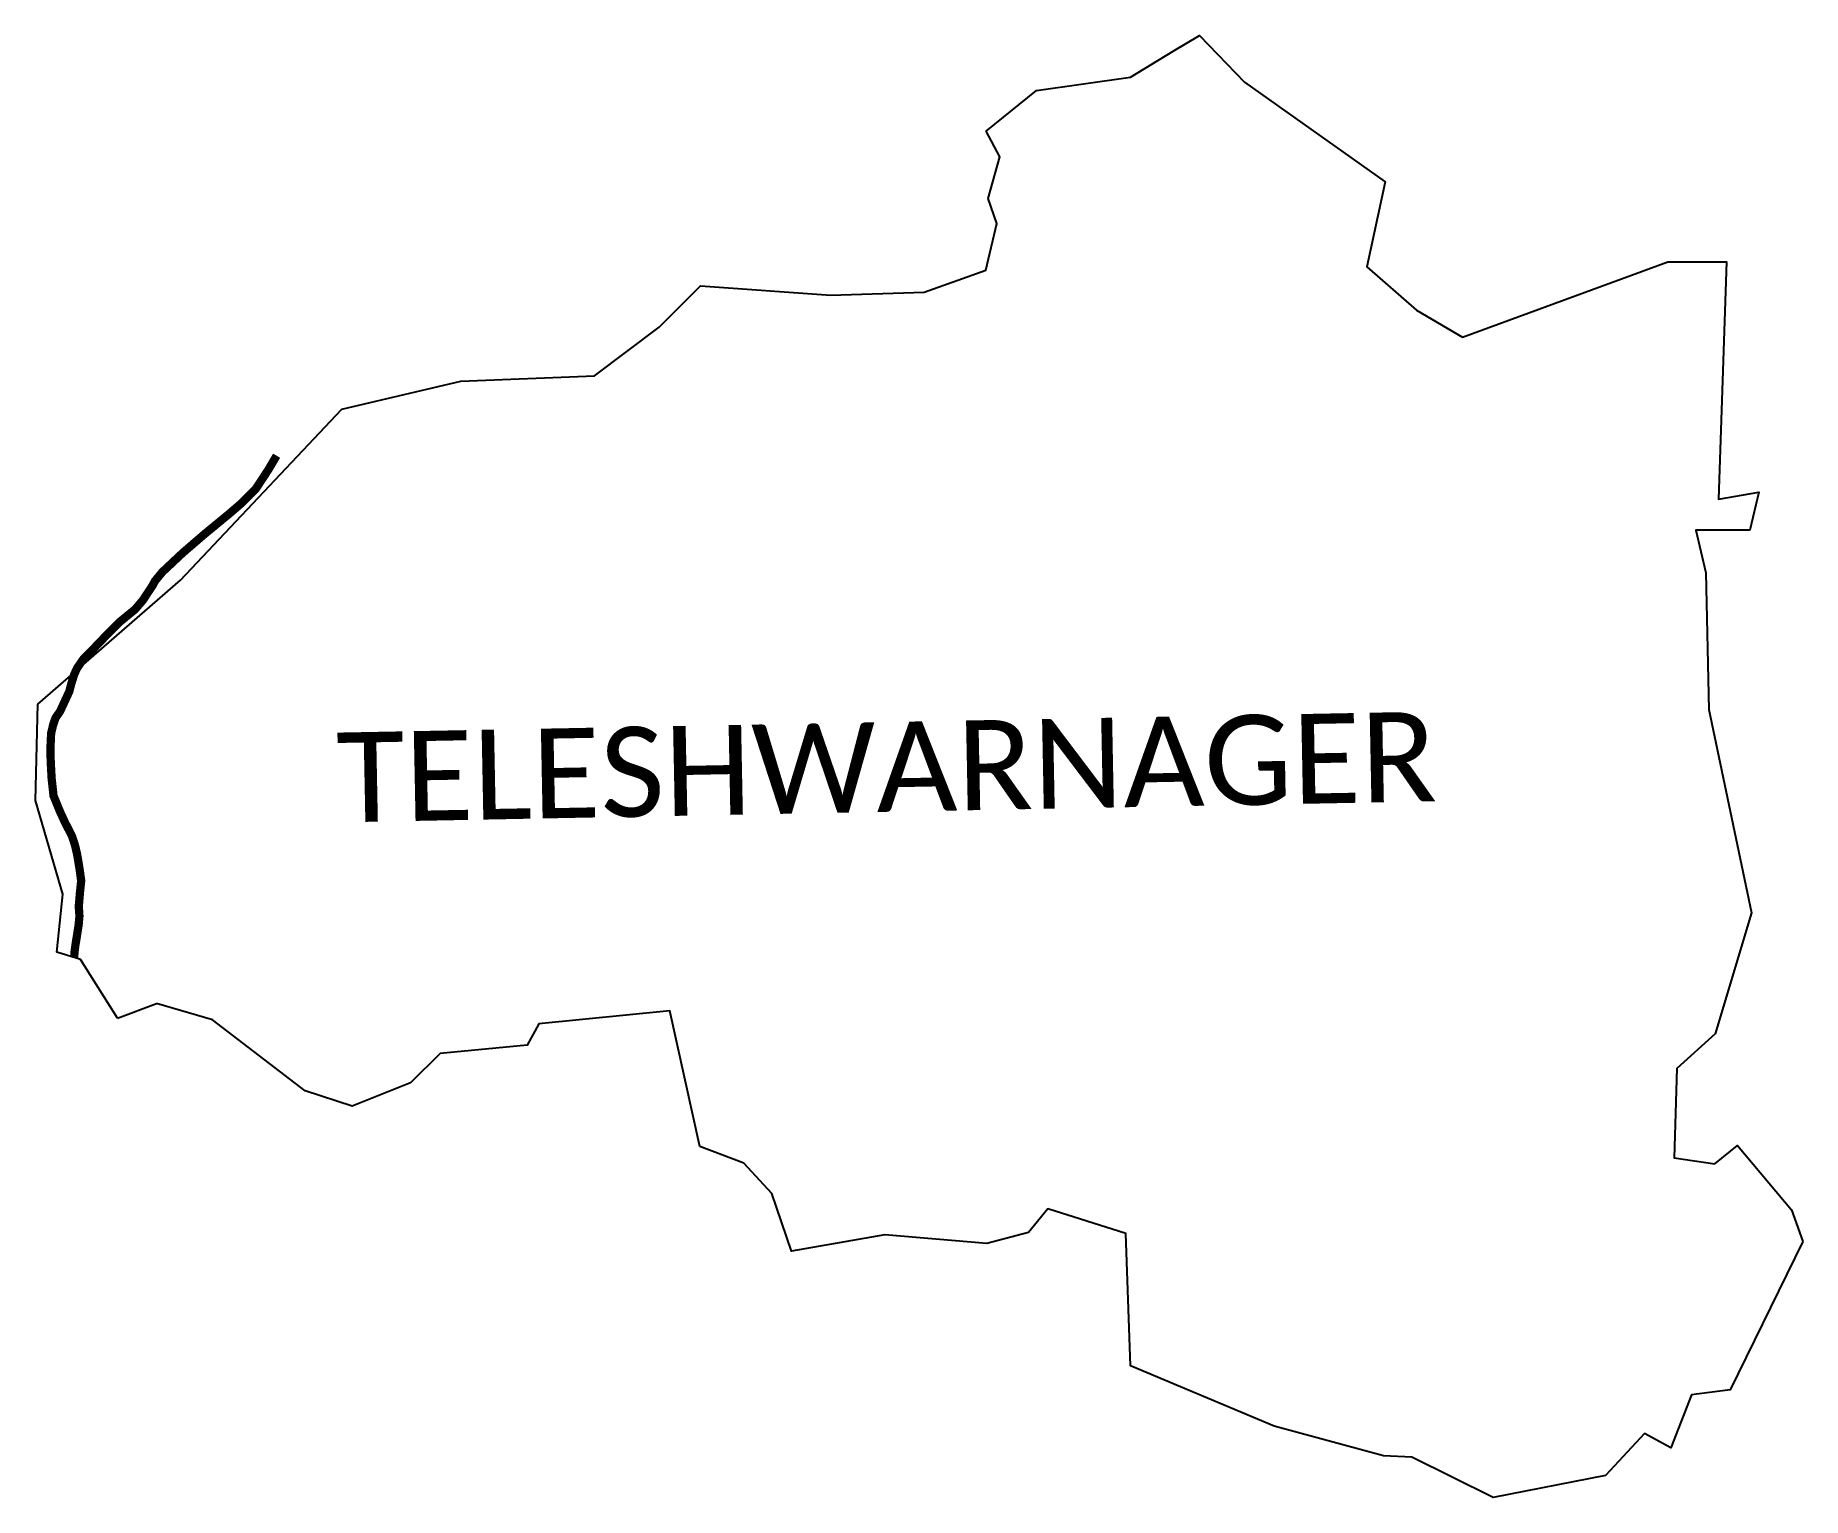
# Model space of a CAD drawing. Header units: metres. Extents: x 300021 to 302163, y 1956470 to 1958242.
import ezdxf

# ---------------------------------------------------------------- set-up
doc = ezdxf.new("R2010")
doc.units = ezdxf.units.M
for name, color, linetype in [('ARTIFICIALLY PROTECTED', 10, 'Continuous'), ('village', 3, 'Continuous'), ('VILLAGE NAME', 250, 'Continuous')]:
    doc.layers.add(name, color=color, linetype=linetype)
doc.styles.get("Standard").update_dxf_attribs({"font": 'calibri.ttf'})

msp = doc.modelspace()

# ---------------------------------------------------------------- linework, layer by layer
at = {"layer": 'ARTIFICIALLY PROTECTED', "const_width": 10, "flags": 128}
msp.add_lwpolyline([(300313.8, 1957732.4), (300304, 1957715.7), (300295.3, 1957702.4), (300288.7, 1957692.4), (300270, 1957673.7), (300255.9, 1957661.6), (300226, 1957637), (300200, 1957614.6), (300175.4, 1957591.5), (300166.2, 1957580.3), (300163.6, 1957575.3), (300151.9, 1957557.5), (300142.3, 1957546.2), (300124.3, 1957531.5), (300111.1, 1957518.5), (300087.9, 1957494.3), (300080, 1957486.6), (300072.1, 1957475.1), (300068.7, 1957467.7), (300065.3, 1957457.2), (300062.6, 1957446.8), (300051.6, 1957423), (300045.8, 1957414.5), (300043, 1957406.2), (300040.6, 1957396.2), (300040, 1957383.2), (300039.7, 1957372.8), (300040.3, 1957358), (300041.2, 1957341.5), (300043.5, 1957320.4), (300051.1, 1957301.8), (300057.3, 1957288.3), (300065.7, 1957272), (300069.5, 1957260.7), (300072.1, 1957249.4), (300075, 1957232.3), (300077, 1957217.6), (300075.4, 1957201.8), (300074.1, 1957186.4), (300074.9, 1957174.6), (300073.9, 1957163.8), (300072.4, 1957154.2), (300070, 1957139.3), (300068.8, 1957130.1), (300068.7, 1957124.5)], dxfattribs=at)
at = {"layer": 'village', "flags": 128}
msp.add_lwpolyline([(300121.1, 1957050.9), (300168.2, 1957068.9)], dxfattribs=at)
at = {"layer": 'village', "color": 3, "true_color": 0x00ff00}
for points in [[(300121.1, 1957050.9, 0), (300076.1, 1957122.3, 0), (300047.4, 1957131, 0), (300054.8, 1957201.2, 0), (300021.5, 1957314.8, 0), (300024.5, 1957431.6, 0), (300197.4, 1957581.8, 0), (300392.9, 1957788.9, 0), (300536.9, 1957822.8, 0), (300699.2, 1957829, 0), (300777.2, 1957887.9, 0), (300827.6, 1957938.3, 0), (300985.5, 1957927, 0), (301098.4, 1957930.6, 0), (301173.1, 1957957.3, 0), (301186.6, 1958013.8, 0), (301175.9, 1958043.9, 0), (301190.2, 1958094.2, 0), (301173.5, 1958125.3, 0), (301234.4, 1958174.9, 0), (301348.3, 1958191, 0), (301400, 1958222.2, 0), (301432.1, 1958241.5, 0), (301486.8, 1958184.9, 0), (301657.2, 1958064, 0), (301634.8, 1957961.2, 0), (301694.9, 1957908.8, 0), (301750.8, 1957876, 0), (301999.6, 1957967, 0), (302070.6, 1957967.4, 0), (302060.8, 1957679.8, 0), (302110, 1957688.3, 0), (302099, 1957642.3, 0), (302033.5, 1957642.1, 0), (302045.5, 1957590.3, 0), (302049.3, 1957425.1, 0), (302100.8, 1957178.8, 0), (302057.1, 1957032, 0), (302010.7, 1956990.2, 0), (302007.4, 1956881.7, 0), (302056.4, 1956874.8, 0), (302084.1, 1956897, 0), (302149.6, 1956818.9, 0), (302163, 1956780.4, 0)], [(302163, 1956780.4, 0), (302075.1, 1956600.7, 0), (302028.2, 1956595, 0), (302003.1, 1956530.8, 0), (301971.3, 1956547.9, 0), (301924, 1956497.1, 0), (301787.8, 1956470.3, 0), (301689.3, 1956519.3, 0), (301655.2, 1956520.8, 0), (301522.6, 1956556.7, 0), (301348.3, 1956630, 0), (301342.7, 1956790.4, 0), (301248.4, 1956820.1, 0), (301224.7, 1956791.6, 0), (301174.6, 1956778.1, 0), (301050.9, 1956788.8, 0), (300937.6, 1956768.9, 0), (300914, 1956838.5, 0), (300880.1, 1956875.6, 0), (300826.8, 1956895.8, 0), (300790.4, 1957060, 0), (300631.7, 1957044.1, 0), (300617.5, 1957018.5, 0), (300511.9, 1957008.3, 0), (300476, 1956972.6, 0), (300405.5, 1956944.6, 0), (300348.4, 1956963.1, 0), (300236.2, 1957049.1, 0), (300168.2, 1957068.9, 0)]]:
    msp.add_polyline3d(points, dxfattribs=at)

# ---------------------------------------------------------------- texts
at = {"layer": 'VILLAGE NAME', "insert": (300385.5, 1957396.9), "char_height": 108.748, "attachment_point": 1, "rotation": 1.1028}
msp.add_mtext_dynamic_manual_height_columns('{\\fCalibri|b0|i0|c0|p34;TELESHWARNAGER}', width=1571.314, gutter_width=543.7, heights=[0], dxfattribs=at)

doc.saveas('drawing.dxf')
